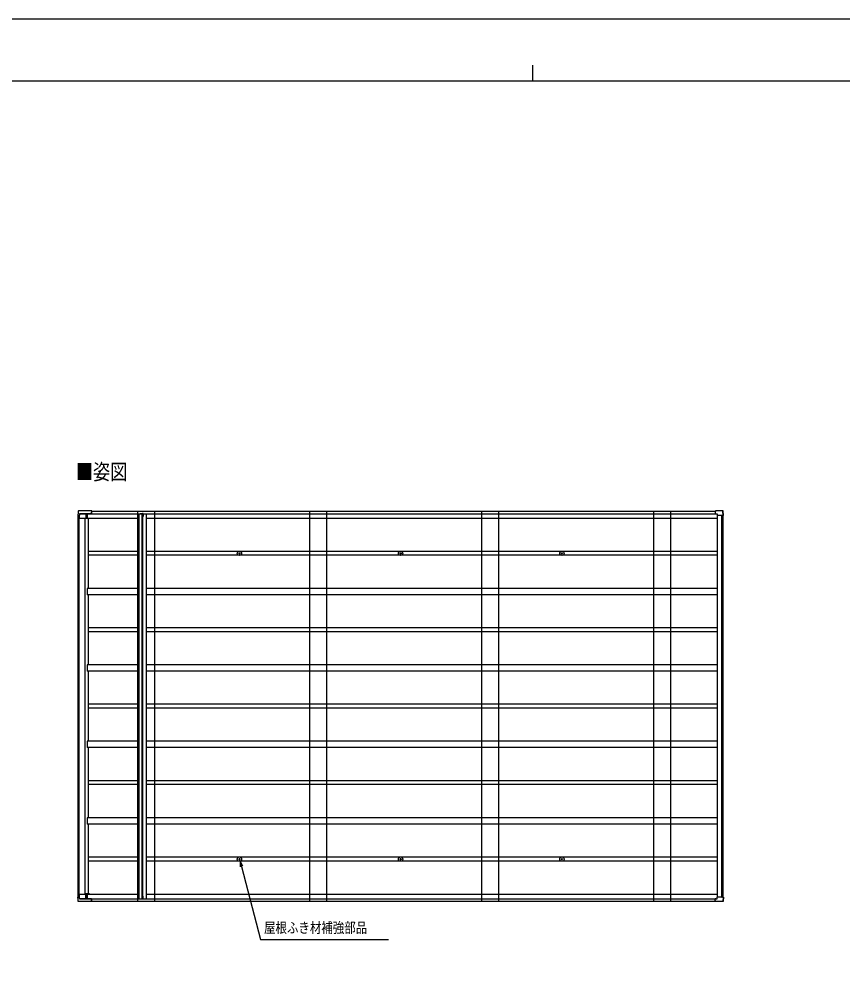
# Model space of a CAD drawing. Units: millimetres, scale not verified. Extents: x -10512 to 10512, y -7425 to 7425.
# Drawn here: x -4043 to 2426, y -38 to 7425 of the extents above; entities that cross this region are included whole.
import ezdxf
from ezdxf.enums import TextEntityAlignment as Align

# ---------------------------------------------------------------- set-up
doc = ezdxf.new("R2010")
doc.units = ezdxf.units.MM
doc.header["$LTSCALE"] = 40
for name, color, linetype in [('0-2_USER1', 3, 'Continuous'), ('0-5_YKK_13', 4, 'Continuous'), ('0-6_YKK_A1', 4, 'Continuous'), ('0-7_YKK_D', 6, 'Continuous'), ('0-8_YKK_ZWAK', 7, 'Continuous')]:
    doc.layers.add(name, color=color, linetype=linetype)
doc.styles.add('ＭＳ ゴシック', font='')
doc.styles.get('ＭＳ ゴシック').set_extended_font_data('MS Gothic')

msp = doc.modelspace()

# ---------------------------------------------------------------- linework, layer by layer
at = {"layer": '0-5_YKK_13'}
for p, q in [((-3575.45, 3529.08), (-3581.23, 3529.08)), ((-3472.79, 3564.4), (-3576.25, 3564.4)), ((-3471.04, 3564.59), (-3574.66, 3564.59)), ((-3571.17, 3508.08), (-3569.91, 3508.08)), ((-3569.91, 3508.08), (-3517.98, 3508.08)), ((-3569.58, 3529.08), (-3569.47, 3529.08)), ((-3569.47, 3529.08), (-3569.29, 3532.08)), ((-3569.29, 3532.08), (-3569.22, 3532.08)), ((-3568.6, 3541.97), (-3569.22, 3532.08)), ((-3567.6, 3542.92), (-3480.89, 3542.92)), ((-3489.25, 3542.92), (-3489.25, 3542.38)), ((-3480.62, 3542.38), (-3480.89, 3542.92)), ((-3479.68, 3543.06), (-3474.69, 3543.06)), ((-3479.35, 3542.38), (-3479.68, 3543.06)), ((-3474.79, 3543.28), (-3474.69, 3543.06)), ((-3474.69, 3543.06), (-3474.67, 3555.25)), ((-3472.79, 3562.54), (-3472.79, 3562.08)), ((-3472.68, 3562.08), (-3472.7, 3563.35)), ((-3471.13, 3563.54), (-3471.15, 3562.08)), ((-3471.04, 3562.08), (-3471.03, 3562.66)), ((-3092.31, 3544.18), (-3072.31, 3544.18)), ((-3092.31, 3544.18), (-3092.31, 3542.18)), ((-3068.27, 3522.18), (-3072.31, 3522.18)), ((-3072.27, 3544.18), (-3070.21, 3544.18)), ((-3070.36, 3542.27), (-3070.36, 3522.18)), ((-3070.36, 3542.27), (-3068.27, 3542.27)), ((-3068.27, 3542.27), (-3068.27, 3522.18)), ((1423.47, 3555.35), (1423.45, 3543.28)), ((1423.45, 3543.28), (1437.9, 3543.28)), ((1423.45, 3543.28), (1423.56, 3543.06)), ((1428.55, 3543.06), (1423.56, 3543.06)), ((1481.23, 3564.4), (1425.46, 3564.4)), ((1483.15, 3564.59), (1427.21, 3564.59)), ((1428.55, 3543.06), (1428.59, 3542.98)), ((1438.9, 3542.28), (1439, 3529.08)), ((1474.86, 3529.08), (1439, 3529.08)), ((1486.16, 3529.08), (1476.56, 3529.08)), ((1486.22, 3529.08), (1484.21, 3561.66)), ((1488.17, 3529.08), (1486.05, 3561.95)), ((1487.03, 3529.08), (1486.29, 3529.08)), ((-2315.14, 3232.58), (-2314.03, 3232.6)), ((-2315.14, 3231.58), (-2314.03, 3231.56)), ((-2314.03, 3232.6), (-2313.51, 3232.7)), ((-2314.03, 3231.56), (-2313.51, 3231.46)), ((-2313.41, 3233.22), (-2313.51, 3232.7)), ((-2313.41, 3230.95), (-2313.51, 3231.46)), ((-2313.39, 3234.33), (-2313.41, 3233.22)), ((-2313.39, 3229.84), (-2313.41, 3230.95)), ((-2312.39, 3234.33), (-2312.37, 3233.22)), ((-2312.39, 3229.84), (-2312.37, 3230.95)), ((-2312.37, 3233.22), (-2312.27, 3232.7)), ((-2312.37, 3230.95), (-2312.27, 3231.46)), ((-2311.76, 3232.6), (-2312.27, 3232.7)), ((-2311.76, 3231.56), (-2312.27, 3231.46)), ((-2310.65, 3232.58), (-2311.76, 3232.6)), ((-2310.65, 3231.58), (-2311.76, 3231.56)), ((-1048.87, 3232.58), (-1047.76, 3232.6)), ((-1048.87, 3231.58), (-1047.76, 3231.56)), ((-1047.76, 3232.6), (-1047.24, 3232.7)), ((-1047.76, 3231.56), (-1047.24, 3231.46)), ((-1047.14, 3233.22), (-1047.24, 3232.7)), ((-1047.14, 3230.95), (-1047.24, 3231.46)), ((-1047.12, 3234.33), (-1047.14, 3233.22)), ((-1047.12, 3229.84), (-1047.14, 3230.95)), ((-1046.12, 3234.33), (-1046.1, 3233.22)), ((-1046.12, 3229.84), (-1046.1, 3230.95)), ((-1046.1, 3233.22), (-1046, 3232.7)), ((-1046.1, 3230.95), (-1046, 3231.46)), ((-1045.49, 3232.6), (-1046, 3232.7)), ((-1045.49, 3231.56), (-1046, 3231.46)), ((-1044.38, 3232.58), (-1045.49, 3232.6)), ((-1044.38, 3231.58), (-1045.49, 3231.56)), ((217.4, 3232.58), (218.51, 3232.6)), ((217.4, 3231.58), (218.51, 3231.56)), ((218.51, 3232.6), (219.02, 3232.7)), ((218.51, 3231.56), (219.02, 3231.46)), ((219.13, 3233.22), (219.02, 3232.7)), ((219.13, 3230.95), (219.02, 3231.46)), ((219.14, 3234.33), (219.13, 3233.22)), ((219.14, 3229.84), (219.13, 3230.95)), ((220.14, 3234.33), (220.16, 3233.22)), ((220.14, 3229.84), (220.16, 3230.95)), ((220.16, 3233.22), (220.26, 3232.7)), ((220.16, 3230.95), (220.26, 3231.46)), ((220.78, 3232.6), (220.26, 3232.7)), ((220.78, 3231.56), (220.26, 3231.46)), ((221.89, 3232.58), (220.78, 3232.6)), ((221.89, 3231.58), (220.78, 3231.56)), ((-2315.14, 832.58), (-2314.03, 832.6)), ((-2315.14, 831.58), (-2314.03, 831.56)), ((-2314.03, 832.6), (-2313.51, 832.7)), ((-2314.03, 831.56), (-2313.51, 831.46)), ((-2313.41, 833.22), (-2313.51, 832.7)), ((-2313.41, 830.95), (-2313.51, 831.46)), ((-2313.39, 834.33), (-2313.41, 833.22)), ((-2313.39, 829.84), (-2313.41, 830.95)), ((-2312.39, 834.33), (-2312.37, 833.22)), ((-2312.39, 829.84), (-2312.37, 830.95)), ((-2312.37, 833.22), (-2312.27, 832.7)), ((-2312.37, 830.95), (-2312.27, 831.46)), ((-2311.76, 832.6), (-2312.27, 832.7)), ((-2311.76, 831.56), (-2312.27, 831.46)), ((-2310.65, 832.58), (-2311.76, 832.6)), ((-2310.65, 831.58), (-2311.76, 831.56)), ((-1048.87, 832.58), (-1047.76, 832.6)), ((-1048.87, 831.58), (-1047.76, 831.56)), ((-1047.76, 832.6), (-1047.24, 832.7)), ((-1047.76, 831.56), (-1047.24, 831.46)), ((-1047.14, 833.22), (-1047.24, 832.7)), ((-1047.14, 830.95), (-1047.24, 831.46)), ((-1047.12, 834.33), (-1047.14, 833.22)), ((-1047.12, 829.84), (-1047.14, 830.95)), ((-1046.12, 834.33), (-1046.1, 833.22)), ((-1046.12, 829.84), (-1046.1, 830.95)), ((-1046.1, 833.22), (-1046, 832.7)), ((-1046.1, 830.95), (-1046, 831.46)), ((-1045.49, 832.6), (-1046, 832.7)), ((-1045.49, 831.56), (-1046, 831.46)), ((-1044.38, 832.58), (-1045.49, 832.6)), ((-1044.38, 831.58), (-1045.49, 831.56)), ((217.4, 832.58), (218.51, 832.6)), ((217.4, 831.58), (218.51, 831.56)), ((218.51, 832.6), (219.02, 832.7)), ((218.51, 831.56), (219.02, 831.46)), ((219.13, 833.22), (219.02, 832.7)), ((219.13, 830.95), (219.02, 831.46)), ((219.14, 834.33), (219.13, 833.22)), ((219.14, 829.84), (219.13, 830.95)), ((220.14, 834.33), (220.16, 833.22)), ((220.14, 829.84), (220.16, 830.95)), ((220.16, 833.22), (220.26, 832.7)), ((220.16, 830.95), (220.26, 831.46)), ((220.78, 832.6), (220.26, 832.7)), ((220.78, 831.56), (220.26, 831.46)), ((221.89, 832.58), (220.78, 832.6)), ((221.89, 831.58), (220.78, 831.56)), ((-3575.45, 535.08), (-3581.23, 535.08)), ((-3571.17, 556.08), (-3569.91, 556.08)), ((-3569.91, 556.08), (-3517.98, 556.08)), ((-3569.58, 535.08), (-3569.47, 535.08)), ((-3569.47, 535.08), (-3569.29, 532.08)), ((-3569.29, 532.08), (-3569.22, 532.08)), ((-3568.6, 522.19), (-3569.22, 532.08)), ((-3068.27, 541.98), (-3072.31, 541.98)), ((-3070.36, 521.89), (-3070.36, 541.98)), ((-3068.27, 521.89), (-3068.27, 541.98)), ((1438.9, 521.88), (1439, 535.08)), ((1474.86, 535.08), (1439, 535.08)), ((1486.16, 535.08), (1476.56, 535.08)), ((1486.22, 535.08), (1484.21, 502.51)), ((1488.17, 535.08), (1486.05, 502.21)), ((1487.03, 535.08), (1486.29, 535.08)), ((-3472.79, 499.77), (-3576.25, 499.77)), ((-3471.04, 499.57), (-3574.66, 499.57)), ((-3567.6, 521.25), (-3480.89, 521.25)), ((-3489.25, 521.25), (-3489.25, 521.78)), ((-3480.62, 521.78), (-3480.89, 521.25)), ((-3479.35, 521.78), (-3479.68, 521.1)), ((-3479.68, 521.1), (-3474.69, 521.1)), ((-3474.79, 520.88), (-3474.69, 521.1)), ((-3474.69, 521.1), (-3474.67, 508.92)), ((-3472.79, 501.62), (-3472.79, 502.08)), ((-3472.68, 502.08), (-3472.7, 500.82)), ((-3471.13, 500.62), (-3471.15, 502.08)), ((-3471.04, 502.08), (-3471.03, 501.5)), ((-3092.31, 519.98), (-3092.31, 521.98)), ((-3092.31, 519.98), (-3072.31, 519.98)), ((-3072.27, 519.98), (-3070.27, 519.98)), ((-3070.36, 521.89), (-3068.27, 521.89)), ((1423.45, 520.88), (1423.56, 521.1)), ((1423.45, 520.88), (1437.9, 520.88)), ((1423.47, 508.82), (1423.45, 520.88)), ((1428.55, 521.1), (1423.56, 521.1)), ((1481.23, 499.77), (1425.46, 499.77)), ((1483.15, 499.57), (1427.21, 499.57)), ((1428.55, 521.1), (1428.59, 521.18))]:
    msp.add_line(p, q, dxfattribs=at)
for points in [[(-3579.2, 3561.66), (-3579.81, 3551.97), (-3581.23, 3529.08)], [(-3578.77, 3563.04), (-3579.07, 3562.38), (-3579.18, 3561.66)], [(-3578.75, 3563), (-3578.77, 3563.03), (-3578.76, 3563.04)], [(-3576.25, 3564.39), (-3576.84, 3564.35), (-3577.41, 3564.17), (-3577.94, 3563.89), (-3578.41, 3563.52), (-3578.75, 3563.03)], [(-3574.66, 3564.58), (-3575.03, 3564.58), (-3575.39, 3564.53), (-3575.74, 3564.4)], [(-3575.67, 3529.08), (-3575.54, 3508.08), (-3571.17, 3508.08)], [(-3575.45, 3529.08), (-3575.25, 3529.08), (-3574.9, 3529.08), (-3574.44, 3529.08), (-3573.92, 3529.08)], [(-3568.75, 3542.34), (-3569.58, 3529.08), (-3573.92, 3529.08)], [(-3474.78, 3555.35), (-3474.79, 3543.28), (-3567.76, 3543.28)], [(-3518.07, 3542.92), (-3517.98, 3508.08), (-3508.71, 3508.08)], [(-3508.79, 3542.92), (-3508.71, 3508.08), (-3507.05, 3508.08)], [(-3472.79, 3562.54), (-3472.8, 3562.6), (-3472.8, 3562.66), (-3472.8, 3562.7), (-3472.8, 3562.74), (-3472.81, 3562.77), (-3472.81, 3562.78), (-3472.82, 3562.79), (-3472.82, 3562.78)], [(-3472.81, 3564.36), (-3472.79, 3564.4), (-3472.77, 3564.38), (-3472.76, 3564.31), (-3472.74, 3564.19), (-3472.72, 3564.03), (-3472.71, 3563.83), (-3472.7, 3563.6), (-3472.7, 3563.35)], [(-3471.13, 3563.54), (-3471.12, 3563.82), (-3471.11, 3564.06), (-3471.1, 3564.27), (-3471.08, 3564.44), (-3471.06, 3564.54), (-3471.04, 3564.59), (-3471.02, 3564.58), (-3471, 3564.5)], [(-3471, 3562.88), (-3471.01, 3562.9), (-3471.01, 3562.9), (-3471.02, 3562.89), (-3471.02, 3562.87), (-3471.03, 3562.83), (-3471.03, 3562.78), (-3471.03, 3562.73), (-3471.03, 3562.66)], [(-3092.31, 3542.18), (-3072.31, 3542.18), (-3072.31, 3522.18)], [(1425.46, 3564.4), (1425.46, 3564.4), (1425.44, 3564.36)], [(1474.86, 3529.08), (1475.4, 3529.08), (1475.89, 3529.08), (1476.29, 3529.08), (1476.56, 3529.08)], [(1483.76, 3563.04), (1483.41, 3563.52), (1482.93, 3563.89), (1482.4, 3564.17), (1481.83, 3564.35), (1481.23, 3564.38)], [(1485.7, 3563.15), (1485.36, 3563.66), (1484.89, 3564.06), (1484.35, 3564.35), (1483.76, 3564.54), (1483.15, 3564.57)], [(1483.78, 3563.05), (1483.78, 3563.05), (1483.75, 3563.03), (1483.7, 3563)], [(1484.2, 3561.66), (1484.14, 3562.14), (1484.01, 3562.62), (1483.76, 3563.04)], [(1484.12, 3562.15), (1484.58, 3562.63), (1484.66, 3562.69)], [(1484.66, 3562.69), (1484.99, 3562.86), (1485.28, 3563), (1485.51, 3563.11), (1485.67, 3563.16), (1485.71, 3563.15)], [(1486.04, 3561.95), (1486, 3562.37), (1485.91, 3562.79), (1485.72, 3563.16)], [(1487.03, 3529.08), (1487.39, 3529.08), (1487.71, 3529.08), (1487.96, 3529.08), (1488.13, 3529.08), (1488.16, 3529.08)], [(-3579.2, 502.51), (-3579.81, 512.2), (-3581.23, 535.08)], [(-3575.67, 535.08), (-3575.54, 556.08), (-3571.17, 556.08)], [(-3575.45, 535.08), (-3575.25, 535.08), (-3574.9, 535.08), (-3574.44, 535.08), (-3573.92, 535.08)], [(-3568.75, 521.83), (-3569.58, 535.08), (-3573.92, 535.08)], [(-3518.07, 521.25), (-3517.98, 556.08), (-3508.71, 556.08)], [(-3508.79, 521.25), (-3508.71, 556.08), (-3507.05, 556.08)], [(-3092.31, 521.98), (-3072.31, 521.98), (-3072.31, 541.98)], [(1474.86, 535.08), (1475.4, 535.08), (1475.89, 535.08), (1476.29, 535.08), (1476.56, 535.08)], [(1487.03, 535.08), (1487.39, 535.08), (1487.71, 535.08), (1487.96, 535.08), (1488.13, 535.08), (1488.16, 535.08)], [(-3578.77, 501.13), (-3579.07, 501.79), (-3579.18, 502.51)], [(-3578.75, 501.16), (-3578.77, 501.14), (-3578.76, 501.13)], [(-3576.25, 499.78), (-3576.84, 499.82), (-3577.41, 500), (-3577.94, 500.28), (-3578.41, 500.65), (-3578.75, 501.14)], [(-3574.66, 499.58), (-3575.03, 499.58), (-3575.39, 499.64), (-3575.74, 499.77)], [(-3474.78, 508.82), (-3474.79, 520.88), (-3567.76, 520.88)], [(-3472.79, 501.62), (-3472.8, 501.56), (-3472.8, 501.51), (-3472.8, 501.46), (-3472.8, 501.43), (-3472.81, 501.4), (-3472.81, 501.38), (-3472.82, 501.38), (-3472.82, 501.39)], [(-3472.81, 499.81), (-3472.79, 499.77), (-3472.77, 499.79), (-3472.76, 499.86), (-3472.74, 499.97), (-3472.72, 500.14), (-3472.71, 500.34), (-3472.7, 500.57), (-3472.7, 500.82)], [(-3471.13, 500.62), (-3471.12, 500.35), (-3471.11, 500.1), (-3471.1, 499.89), (-3471.08, 499.73), (-3471.06, 499.62), (-3471.04, 499.57), (-3471.02, 499.59), (-3471, 499.67)], [(-3471, 501.28), (-3471.01, 501.27), (-3471.01, 501.26), (-3471.02, 501.27), (-3471.02, 501.3), (-3471.03, 501.34), (-3471.03, 501.38), (-3471.03, 501.44), (-3471.03, 501.5)], [(1425.46, 499.77), (1425.46, 499.77), (1425.44, 499.81)], [(1483.76, 501.13), (1483.41, 500.65), (1482.93, 500.28), (1482.4, 500), (1481.83, 499.82), (1481.23, 499.78)], [(1485.7, 501.02), (1485.36, 500.51), (1484.89, 500.11), (1484.35, 499.81), (1483.76, 499.62), (1483.15, 499.59)], [(1483.78, 501.12), (1483.78, 501.12), (1483.75, 501.13), (1483.7, 501.16)], [(1484.2, 502.51), (1484.14, 502.02), (1484.01, 501.55), (1483.76, 501.13)], [(1484.12, 502.01), (1484.58, 501.54), (1484.66, 501.47)], [(1484.66, 501.47), (1484.99, 501.31), (1485.28, 501.16), (1485.51, 501.06), (1485.67, 501), (1485.71, 501.01)], [(1486.04, 502.21), (1486, 501.8), (1485.91, 501.38), (1485.72, 501.01)]]:
    msp.add_lwpolyline(points, dxfattribs=at)
for centre, radius in [((-2312.89, 3232.08), 17), ((-2312.89, 3232.08), 4), ((-1046.62, 3232.08), 17), ((-1046.62, 3232.08), 4), ((219.64, 3232.08), 17), ((219.64, 3232.08), 4), ((-2312.89, 832.08), 17), ((-2312.89, 832.08), 4), ((-1046.62, 832.08), 17), ((-1046.62, 832.08), 4), ((219.64, 832.08), 17), ((219.64, 832.08), 4)]:
    msp.add_circle(centre, radius, dxfattribs=at)
for centre, radius, start, end in [((-3464.26, 3555.6), 10.52, 172.63238, 181.34415), ((-3331.93, 3524.62), 146.38, 164.24539, 167.24065), ((-3472.82, 3555.29), 1.86, 172.63076, 181.34485), ((-3331.66, 3523.12), 146.62, 164.30622, 167.22814), ((-3939.44, 3483.33), 475.42, 9.53502, 9.83065), ((-3072.27, 3542.28), 1.91, 359.89403, 91.14529), ((-3070.18, 3542.28), 1.91, 359.89403, 91.14529), ((1433.99, 3555.6), 10.52, 172.63238, 181.34415), ((1566.31, 3524.62), 146.38, 164.24539, 167.24065), ((1427.53, 3564.41), 0.371, 150.45777, 182.11515), ((-2312.89, 3232.08), 2.3, 167.44414, 192.55586), ((-2312.89, 3232.08), 2.3, 77.44414, 102.55586), ((-2312.89, 3232.08), 2.3, 257.44414, 282.55586), ((-2312.89, 3232.08), 2.3, 347.44414, 12.55586), ((-1046.62, 3232.08), 2.3, 167.44414, 192.55586), ((-1046.62, 3232.08), 2.3, 77.44414, 102.55586), ((-1046.62, 3232.08), 2.3, 257.44414, 282.55586), ((-1046.62, 3232.08), 2.3, 347.44414, 12.55586), ((219.64, 3232.08), 2.3, 167.44414, 192.55586), ((219.64, 3232.08), 2.3, 77.44414, 102.55586), ((219.64, 3232.08), 2.3, 257.44414, 282.55586), ((219.64, 3232.08), 2.3, 347.44414, 12.55586), ((-2312.89, 832.08), 2.3, 167.44414, 192.55586), ((-2312.89, 832.08), 2.3, 77.44414, 102.55586), ((-2312.89, 832.08), 2.3, 257.44414, 282.55586), ((-2312.89, 832.08), 2.3, 347.44414, 12.55586), ((-1046.62, 832.08), 2.3, 167.44414, 192.55586), ((-1046.62, 832.08), 2.3, 77.44414, 102.55586), ((-1046.62, 832.08), 2.3, 257.44414, 282.55586), ((-1046.62, 832.08), 2.3, 347.44414, 12.55586), ((219.64, 832.08), 2.3, 167.44414, 192.55586), ((219.64, 832.08), 2.3, 77.44414, 102.55586), ((219.64, 832.08), 2.3, 257.44414, 282.55586), ((219.64, 832.08), 2.3, 347.44414, 12.55586), ((-3464.26, 508.57), 10.52, 178.65585, 187.36762), ((-3331.93, 539.55), 146.38, 192.75935, 195.75461), ((-3472.82, 508.87), 1.86, 178.65515, 187.36924), ((-3331.66, 541.05), 146.62, 192.77186, 195.69378), ((-3939.44, 580.84), 475.42, 350.16935, 350.46498), ((-3072.27, 521.89), 1.91, 268.85471, 0.10597), ((-3070.18, 521.89), 1.91, 268.85471, 0.10597), ((1433.99, 508.57), 10.52, 178.65585, 187.36762), ((1566.31, 539.55), 146.38, 192.75935, 195.75461), ((1427.53, 499.75), 0.371, 177.88485, 209.54223)]:
    msp.add_arc(centre, radius, start, end, dxfattribs=at)
for centre, major_axis, ratio, start_param, end_param in [((-3113.68, 30904.22), (-44.68, 73387.97), 0.006965, 1.9530532, 1.9533616), ((-3048.75, -75745.49), (-63.54, 104364.42), 0.006965, 0.7081037, 0.708413), ((-3567.76, 3542.28), (0.11, 1), 0.989401, 0.1105972, 1.6209481), ((-3567.61, 3541.91), (0.11, 1), 0.989401, 0.1105972, 1.6209481), ((1437.9, 3542.28), (0.05, 1.01), 0.989569, 4.7715491, 6.3337103), ((-3113.68, -26840.05), (-44.68, -73387.97), 0.006965, 4.3298237, 4.3301321), ((-3048.75, 79809.65), (-63.54, -104364.42), 0.006965, 5.5747723, 5.5750816), ((-3567.76, 521.89), (0.11, -1), 0.989401, 4.6622372, 6.1725881), ((-3567.61, 522.26), (0.11, -1), 0.989401, 4.6622372, 6.1725881), ((1437.9, 521.89), (0.05, -1.01), 0.989569, 6.2326603, 7.7948215)]:
    msp.add_ellipse(centre, major_axis=major_axis, ratio=ratio, start_param=start_param, end_param=end_param, dxfattribs=at)
at = {"layer": '0-6_YKK_A1'}
for p, q in [((-3578.89, 535.08), (-3578.89, 3529.08)), ((-3573.68, 556.08), (-3573.68, 3508.08)), ((-3571.45, 556.08), (-3571.45, 3508.08)), ((-3524.32, 561.08), (-3524.32, 3508.08)), ((-3507.05, 3542.38), (1438.89, 3542.38)), ((-3507.05, 3507.08), (-3507.05, 3542.38)), ((-3477.59, 3543.06), (-3477.59, 3542.38)), ((-3477.59, 3542.98), (1438.61, 3542.98)), ((-3473.01, 3562.08), (1424.81, 3562.08)), ((-3112.38, 3562.08), (-3112.38, 502.08)), ((-3100.07, 521.98), (-3100.07, 3542.18)), ((-3100.07, 3542.18), (-3072.31, 3542.18)), ((-3075.21, 521.98), (-3075.21, 3542.18)), ((-3072.22, 3544.18), (-3072.22, 3544.18)), ((-3072.22, 541.98), (-3072.22, 3522.18)), ((-3070.3, 541.98), (-3070.3, 3522.18)), ((-3068.27, 3542.18), (-3043.17, 3542.18)), ((-3043.17, 521.98), (-3043.17, 3542.18)), ((-2978.38, 3562.08), (-2978.38, 502.08)), ((-1762.38, 3562.08), (-1762.38, 502.08)), ((-1628.38, 3562.08), (-1628.38, 502.08)), ((-412.38, 3562.08), (-412.38, 502.08)), ((-278.38, 3562.08), (-278.38, 502.08)), ((937.63, 3562.08), (937.63, 502.08)), ((1071.63, 3562.08), (1071.63, 502.08)), ((1441.2, 535.08), (1441.2, 3529.08)), ((1474.99, 535.08), (1474.99, 3529.08)), ((1483.74, 535.08), (1483.74, 3529.08)), ((1485.64, 535.08), (1485.64, 3529.08)), ((-3507.05, 3507.08), (-3100.07, 3507.08)), ((-3498.25, 2957.08), (-3498.25, 3507.08)), ((-3043.17, 3507.08), (1441.2, 3507.08)), ((-3100.07, 3247.08), (-3498.25, 3247.08)), ((-3100.07, 3217.08), (-3498.25, 3217.08)), ((1441.2, 3247.08), (-3043.17, 3247.08)), ((1441.2, 3217.08), (-3043.17, 3217.08)), ((-3100.07, 2957.08), (-3507.05, 2957.08)), ((-3507.05, 2957.08), (-3507.05, 2907.08)), ((1441.2, 2957.08), (-3043.17, 2957.08)), ((-3100.07, 2907.08), (-3507.05, 2907.08)), ((-3498.25, 2357.08), (-3498.25, 2907.08)), ((1441.2, 2907.08), (-3043.17, 2907.08)), ((-3100.07, 2647.08), (-3498.25, 2647.08)), ((-3100.07, 2617.08), (-3498.25, 2617.08)), ((1441.2, 2647.08), (-3043.17, 2647.08)), ((1441.2, 2617.08), (-3043.17, 2617.08)), ((-3100.07, 2357.08), (-3507.05, 2357.08)), ((-3507.05, 2357.08), (-3507.05, 2307.08)), ((1441.2, 2357.08), (-3043.17, 2357.08)), ((-3100.07, 2307.08), (-3507.05, 2307.08)), ((-3498.25, 1757.08), (-3498.25, 2307.08)), ((1441.2, 2307.08), (-3043.17, 2307.08)), ((-3100.07, 2047.08), (-3498.25, 2047.08)), ((-3100.07, 2017.08), (-3498.25, 2017.08)), ((1441.2, 2047.08), (-3043.17, 2047.08)), ((1441.2, 2017.08), (-3043.17, 2017.08)), ((-3100.07, 1757.08), (-3507.05, 1757.08)), ((-3507.05, 1757.08), (-3507.05, 1707.08)), ((1441.2, 1757.08), (-3043.17, 1757.08)), ((-3100.07, 1707.08), (-3507.05, 1707.08)), ((-3498.25, 1157.08), (-3498.25, 1707.08)), ((1441.2, 1707.08), (-3043.17, 1707.08)), ((-3100.07, 1447.08), (-3498.25, 1447.08)), ((1441.2, 1447.08), (-3043.17, 1447.08)), ((-3100.07, 1417.08), (-3498.25, 1417.08)), ((1441.2, 1417.08), (-3043.17, 1417.08)), ((-3100.07, 1157.08), (-3507.05, 1157.08)), ((-3507.05, 1157.08), (-3507.05, 1107.08)), ((1441.2, 1157.08), (-3043.17, 1157.08)), ((-3100.07, 1107.08), (-3507.05, 1107.08)), ((-3498.25, 561.08), (-3498.25, 1107.08)), ((1441.2, 1107.08), (-3043.17, 1107.08)), ((-3100.07, 847.08), (-3498.25, 847.08)), ((1441.2, 847.08), (-3043.17, 847.08)), ((-3100.07, 817.08), (-3498.25, 817.08)), ((1441.2, 817.08), (-3043.17, 817.08)), ((-3490.33, 561.08), (-3524.32, 561.08)), ((-3507.05, 557.08), (-3100.07, 557.08)), ((-3490.33, 557.08), (-3490.33, 561.08)), ((-3043.17, 557.08), (1441.2, 557.08)), ((-3477.59, 521.1), (-3477.59, 521.78)), ((-3477.59, 521.18), (1438.61, 521.18)), ((-3473.01, 502.08), (1424.81, 502.08)), ((-3100.07, 521.98), (-3072.31, 521.98)), ((-3072.22, 519.98), (-3072.22, 519.98)), ((-3068.27, 521.98), (-3043.17, 521.98))]:
    msp.add_line(p, q, dxfattribs=at)
msp.add_lwpolyline([(-3507.05, 557.08), (-3507.05, 521.78), (1438.92, 521.78)], dxfattribs=at)
at = {"layer": '0-7_YKK_D'}
for points in [[(-2285.85, 777.69), (-2307.63, 815.92), (-2307.88, 771.92)], [(-2307.63, 815.92), (-2296.86, 774.8), (-2146.97, 202.08), (-1140.92, 202.08)]]:
    msp.add_lwpolyline(points, dxfattribs=at)
at = {"layer": '0-8_YKK_ZWAK'}
for p, q in [((-12.45, 7062.5), (-12.45, 6937.5)), ((9737.55, 6937.5), (-9762.45, 6937.5))]:
    msp.add_line(p, q, dxfattribs=at)
msp.add_lwpolyline([(-10512.5, -7425), (10512.5, -7425), (10512.5, 7425), (-10512.5, 7425)], close=True, dxfattribs=at)

# ---------------------------------------------------------------- texts
at = {"layer": '0-2_USER1', "style": 'ＭＳ ゴシック', "width": 0.8}
msp.add_text('■姿図', height=123.8, dxfattribs=at).set_placement((-3596.9, 3772.81), align=Align.BOTTOM_LEFT)
at = {"layer": '0-7_YKK_D', "style": 'ＭＳ ゴシック', "width": 0.8}
msp.add_text('屋根ふき材補強部品', height=82.48, dxfattribs=at).set_placement((-2119.36, 228.18), align=Align.BOTTOM_LEFT)

doc.saveas('drawing.dxf')
